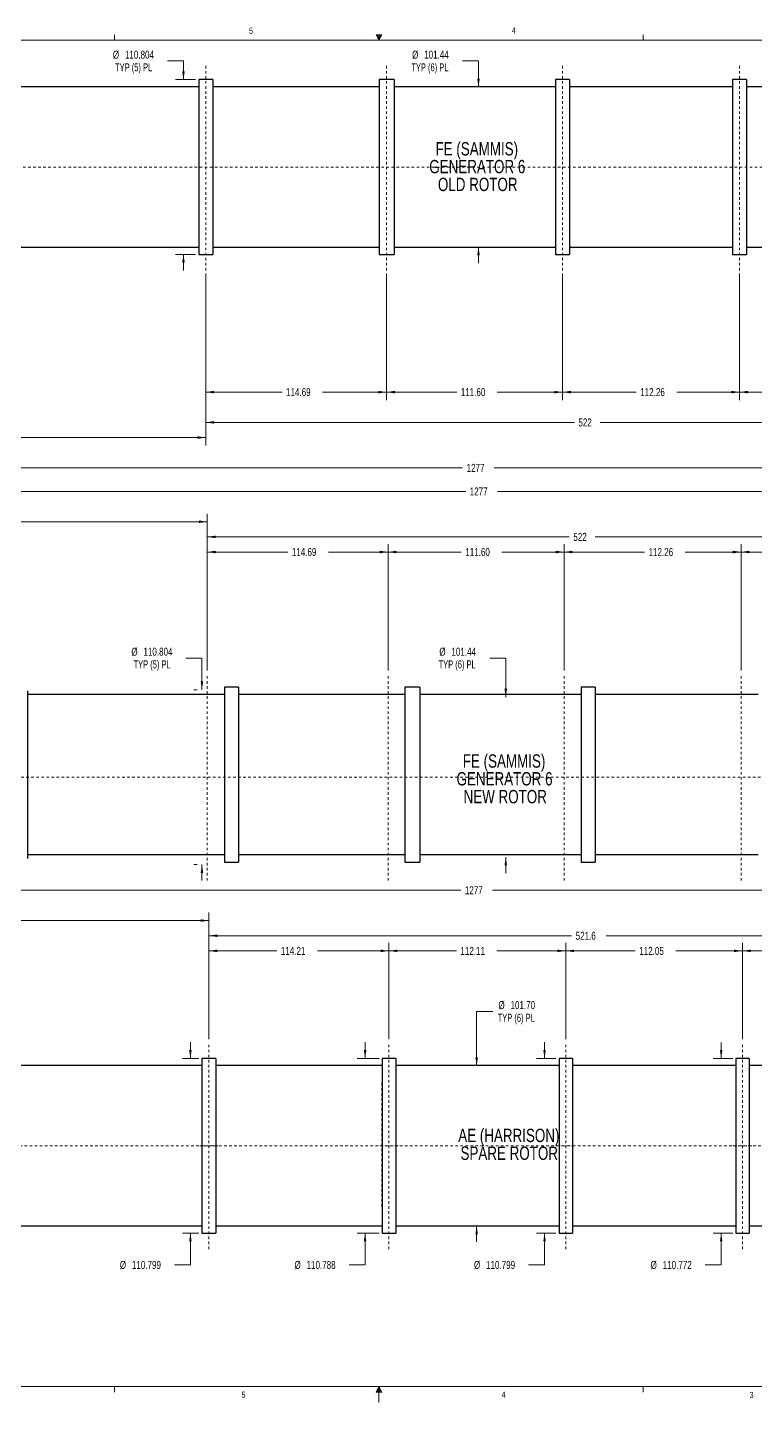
# Model space of a CAD drawing. Header units: millimetres. Extents: x -0.4 to 86.1, y -0.8 to 54.9.
# Drawn here: x 29.3 to 58.2, y 0.4 to 54.9 of the extents above; entities that cross this region are included whole.
import ezdxf

# ---------------------------------------------------------------- set-up
doc = ezdxf.new("R2010")
doc.units = ezdxf.units.MM
doc.linetypes.add('CENTERX2', pattern=[2.032, 1.27, -0.254, 0.254, -0.254])
doc.styles.add('SLDTEXTSTYLE0', font='TXT', dxfattribs={"width": 0.75})
doc.styles.add('SLDTEXTSTYLE6', font='TXT', dxfattribs={"width": 0.7})
doc.dimstyles.new('SLDDIMSTYLE0', dxfattribs={"dimtxt": 0.3175, "dimasz": 0.3302, "dimexe": 0, "dimexo": 0.0625, "dimgap": 0.079375, "dimtad": 0, "dimtih": 1, "dimtoh": 1, "dimlfac": 16, "dimrnd": 1e-09, "dimzin": 12, "dimdsep": 46, "dimtxsty": 'SLDTEXTSTYLE0', "dimsah": 1, "dimcen": 0.09, "dimadec": 0, "dimazin": 3, "dimtfac": 1, "dimtofl": 0, "dimtmove": 0, "dimatfit": 3, "dimfxl": 0, "dimfrac": 2, "dimtolj": 1, "dimtzin": 12, "dimarcsym": 0})
doc.dimstyles.new('SLDDIMSTYLE1', dxfattribs={"dimtxt": 0.3175, "dimasz": 0.3302, "dimexe": 0, "dimexo": 0.0625, "dimgap": 0.079375, "dimtad": 0, "dimtih": 1, "dimtoh": 1, "dimlfac": 16, "dimrnd": 1e-09, "dimzin": 4, "dimdsep": 46, "dimtxsty": 'SLDTEXTSTYLE0', "dimsah": 1, "dimcen": 0.09, "dimadec": 0, "dimazin": 1, "dimtfac": 1, "dimtofl": 0, "dimtmove": 0, "dimatfit": 3, "dimfxl": 0, "dimfrac": 2, "dimtolj": 1, "dimtzin": 12, "dimarcsym": 0})
doc.dimstyles.new('SLDDIMSTYLE2', dxfattribs={"dimtxt": 0.3175, "dimasz": 0.3302, "dimexe": 0, "dimexo": 0.0625, "dimgap": 0.079375, "dimtad": 0, "dimtih": 1, "dimtoh": 1, "dimlfac": 16, "dimrnd": 1e-09, "dimzin": 12, "dimdsep": 46, "dimtxsty": 'SLDTEXTSTYLE0', "dimsah": 1, "dimcen": 0.09, "dimadec": 0, "dimazin": 3, "dimtfac": 1, "dimtmove": 0, "dimatfit": 0, "dimfxl": 0, "dimfrac": 2, "dimtolj": 1, "dimtzin": 12, "dimarcsym": 0})
doc.dimstyles.new('SLDDIMSTYLE3', dxfattribs={"dimtxt": 0.3175, "dimasz": 0.3302, "dimexe": 0, "dimexo": 0.0625, "dimgap": 0.079375, "dimtad": 0, "dimtih": 1, "dimtoh": 1, "dimdec": 1, "dimlfac": 16, "dimrnd": 1e-09, "dimzin": 12, "dimdsep": 46, "dimtxsty": 'SLDTEXTSTYLE0', "dimsah": 1, "dimcen": 0.09, "dimadec": 0, "dimazin": 3, "dimtfac": 1, "dimtdec": 1, "dimtofl": 0, "dimtmove": 0, "dimatfit": 3, "dimfxl": 0, "dimfrac": 2, "dimtolj": 1, "dimtzin": 12, "dimarcsym": 0})
doc.dimstyles.new('SLDDIMSTYLE5', dxfattribs={"dimtxt": 0.3175, "dimasz": 0.3302, "dimexe": 0, "dimexo": 0.0625, "dimgap": 0.079375, "dimtad": 0, "dimtih": 1, "dimtoh": 1, "dimlfac": 16, "dimrnd": 1e-09, "dimzin": 4, "dimdsep": 46, "dimtxsty": 'SLDTEXTSTYLE0', "dimsah": 1, "dimcen": 0.09, "dimadec": 0, "dimazin": 1, "dimtfac": 1, "dimtmove": 0, "dimatfit": 0, "dimfxl": 0, "dimfrac": 2, "dimtolj": 1, "dimtzin": 12, "dimarcsym": 0})
doc.dimstyles.new('SLDDIMSTYLE6', dxfattribs={"dimtxt": 0.3175, "dimasz": 0.3302, "dimexe": 0, "dimexo": 0.0625, "dimgap": 0.079375, "dimtad": 0, "dimtih": 1, "dimtoh": 1, "dimdec": 3, "dimlfac": 16, "dimrnd": 1e-09, "dimzin": 12, "dimdsep": 46, "dimtxsty": 'SLDTEXTSTYLE0', "dimsah": 1, "dimcen": 0.09, "dimadec": 0, "dimazin": 3, "dimtfac": 1, "dimtdec": 3, "dimtmove": 0, "dimatfit": 0, "dimfxl": 0, "dimfrac": 2, "dimtolj": 1, "dimtzin": 12, "dimarcsym": 0})
doc.dimstyles.new('SLDDIMSTYLE8', dxfattribs={"dimtxt": 0.3175, "dimasz": 0.3302, "dimexe": 0, "dimexo": 0.0625, "dimgap": 0.079375, "dimtad": 0, "dimtih": 1, "dimtoh": 1, "dimdec": 0, "dimlfac": 16, "dimrnd": 1e-09, "dimzin": 12, "dimdsep": 46, "dimtxsty": 'SLDTEXTSTYLE0', "dimsah": 1, "dimcen": 0.09, "dimadec": 0, "dimazin": 3, "dimtfac": 1, "dimtdec": 0, "dimtofl": 0, "dimtmove": 0, "dimatfit": 3, "dimfxl": 0, "dimfrac": 2, "dimtolj": 1, "dimtzin": 12, "dimarcsym": 0})

# ---------------------------------------------------------------- blocks, each defined once
blk = doc.blocks.new('_D_1')
at = {"color": 7, "linetype": 'Continuous', "lineweight": 0}
for p, q in [((57.532, 45.135), (57.532, 40.124)), ((68.999, 45.135), (68.999, 40.124)), ((57.532, 40.441), (62.597, 40.441)), ((68.999, 40.441), (64.521, 40.441))]:
    blk.add_line(p, q, dxfattribs=at)
at = {"color": 7, "linetype": 'Continuous', "lineweight": 18}
for centre, start, end in [((63.762, 40.441), 153.4349, 206.5651), ((63.356, 40.441), 333.4349, 26.5651)]:
    blk.add_arc(centre, 1.125, start, end, dxfattribs=at)
for points in [[(57.532, 40.441), (57.862, 40.391), (57.862, 40.492)], [(68.999, 40.441), (68.668, 40.492), (68.668, 40.391)]]:
    blk.add_solid(points, dxfattribs=at)
at = {"color": 7, "linetype": 'Continuous', "lineweight": 18, "char_height": 0.3175, "attachment_point": 1, "style": 'SLDTEXTSTYLE0'}
for s, insert in [('183.47', (62.915, 40.851)), ('REF', (63.255, 40.348))]:
    blk.add_mtext(s, dxfattribs=dict(at, insert=insert))
blk = doc.blocks.new('_D_2')
at = {"color": 7, "linetype": 'Continuous', "lineweight": 0}
for p, q in [((50.515, 45.135), (50.515, 40.124)), ((57.532, 45.135), (57.532, 40.124)), ((50.515, 40.441), (53.437, 40.441)), ((57.532, 40.441), (55.044, 40.441))]:
    blk.add_line(p, q, dxfattribs=at)
at = {"color": 7, "linetype": 'Continuous', "lineweight": 18}
for points in [[(50.515, 40.441), (50.845, 40.391), (50.845, 40.492)], [(57.532, 40.441), (57.201, 40.492), (57.201, 40.391)]]:
    blk.add_solid(points, dxfattribs=at)
at = {"color": 7, "linetype": 'Continuous', "lineweight": 18, "insert": (53.596, 40.599), "char_height": 0.3175, "attachment_point": 1, "style": 'SLDTEXTSTYLE0'}
blk.add_mtext('112.26', dxfattribs=at)
blk = doc.blocks.new('_D_3')
at = {"color": 7, "linetype": 'Continuous', "lineweight": 0}
for p, q in [((43.54, 45.135), (43.54, 40.124)), ((50.515, 45.135), (50.515, 40.124)), ((43.54, 40.441), (46.322, 40.441)), ((50.515, 40.441), (47.929, 40.441))]:
    blk.add_line(p, q, dxfattribs=at)
at = {"color": 7, "linetype": 'Continuous', "lineweight": 18}
for points in [[(43.54, 40.441), (43.87, 40.391), (43.87, 40.492)], [(50.515, 40.441), (50.185, 40.492), (50.185, 40.391)]]:
    blk.add_solid(points, dxfattribs=at)
at = {"color": 7, "linetype": 'Continuous', "lineweight": 18, "insert": (46.481, 40.599), "char_height": 0.3175, "attachment_point": 1, "style": 'SLDTEXTSTYLE0'}
blk.add_mtext('111.60', dxfattribs=at)
blk = doc.blocks.new('_D_4')
at = {"color": 7, "linetype": 'Continuous', "lineweight": 0}
for p, q in [((36.372, 45.135), (36.372, 40.124)), ((43.54, 45.135), (43.54, 40.124)), ((36.372, 40.441), (39.396, 40.441)), ((43.54, 40.441), (41.003, 40.441))]:
    blk.add_line(p, q, dxfattribs=at)
at = {"color": 7, "linetype": 'Continuous', "lineweight": 18}
for points in [[(36.372, 40.441), (36.702, 40.391), (36.702, 40.492)], [(43.54, 40.441), (43.21, 40.492), (43.21, 40.391)]]:
    blk.add_solid(points, dxfattribs=at)
at = {"color": 7, "linetype": 'Continuous', "lineweight": 18, "insert": (39.555, 40.599), "char_height": 0.3175, "attachment_point": 1, "style": 'SLDTEXTSTYLE0'}
blk.add_mtext('114.69', dxfattribs=at)
blk = doc.blocks.new('_D_12')
at = {"color": 7, "linetype": 'Continuous', "lineweight": 0}
for p, q in [((8.217, 47.654), (8.217, 38.324)), ((36.372, 45.135), (36.372, 38.324)), ((8.217, 38.641), (20.55, 38.641)), ((36.372, 38.641), (22.157, 38.641))]:
    blk.add_line(p, q, dxfattribs=at)
at = {"color": 7, "linetype": 'Continuous', "lineweight": 18}
for points in [[(8.217, 38.641), (8.547, 38.591), (8.547, 38.692)], [(36.372, 38.641), (36.042, 38.692), (36.042, 38.591)]]:
    blk.add_solid(points, dxfattribs=at)
at = {"color": 7, "linetype": 'Continuous', "lineweight": 18, "insert": (20.709, 38.799), "char_height": 0.3175, "attachment_point": 1, "style": 'SLDTEXTSTYLE0'}
blk.add_mtext('450.49', dxfattribs=at)
blk = doc.blocks.new('_D_24')
at = {"color": 7, "linetype": 'Continuous', "lineweight": 0}
for p, q in [((34.854, 53.56), (35.489, 53.56)), ((35.489, 53.56), (35.489, 52.822)), ((35.967, 52.822), (35.172, 52.822)), ((35.967, 45.897), (35.172, 45.897)), ((35.489, 45.897), (35.489, 45.262))]:
    blk.add_line(p, q, dxfattribs=at)
at = {"color": 7, "linetype": 'Continuous', "lineweight": 18}
for points in [[(35.489, 52.822), (35.54, 53.152), (35.439, 53.152)], [(35.489, 45.897), (35.439, 45.567), (35.54, 45.567)]]:
    blk.add_solid(points, dxfattribs=at)
at = {"color": 7, "linetype": 'Continuous', "lineweight": 18, "char_height": 0.3175, "attachment_point": 1}
for s, insert, style in [('%%c', (32.692, 53.969), 'SLDTEXTSTYLE0'), ('110.804', (33.171, 53.969), 'SLDTEXTSTYLE0'), ('TYP (5) PL', (32.78, 53.466), 'SLDTEXTSTYLE6')]:
    blk.add_mtext(s, dxfattribs=dict(at, insert=insert, style=style))
blk = doc.blocks.new('_D_25')
at = {"color": 7, "linetype": 'Continuous', "lineweight": 0}
for p, q in [((46.548, 53.56), (47.183, 53.56)), ((47.183, 53.56), (47.183, 52.53)), ((47.183, 46.189), (47.183, 45.554))]:
    blk.add_line(p, q, dxfattribs=at)
at = {"color": 7, "linetype": 'Continuous', "lineweight": 18}
for points in [[(47.183, 52.53), (47.234, 52.86), (47.132, 52.86)], [(47.183, 46.189), (47.132, 45.859), (47.234, 45.859)]]:
    blk.add_solid(points, dxfattribs=at)
at = {"color": 7, "linetype": 'Continuous', "lineweight": 18, "char_height": 0.3175, "attachment_point": 1}
for s, insert, style in [('%%c', (44.552, 53.969), 'SLDTEXTSTYLE0'), ('101.44', (45.031, 53.969), 'SLDTEXTSTYLE0'), ('TYP (6) PL', (44.522, 53.466), 'SLDTEXTSTYLE6')]:
    blk.add_mtext(s, dxfattribs=dict(at, insert=insert, style=style))
blk = doc.blocks.new('_D_30')
at = {"color": 7, "linetype": 'Continuous', "lineweight": 0}
for p, q in [((36.372, 45.135), (36.372, 38.924)), ((68.999, 45.135), (68.999, 38.924)), ((36.372, 39.241), (50.984, 39.241)), ((68.999, 39.241), (52.005, 39.241))]:
    blk.add_line(p, q, dxfattribs=at)
at = {"color": 7, "linetype": 'Continuous', "lineweight": 18}
for points in [[(36.372, 39.241), (36.702, 39.191), (36.702, 39.292)], [(68.999, 39.241), (68.668, 39.292), (68.668, 39.191)]]:
    blk.add_solid(points, dxfattribs=at)
at = {"color": 7, "linetype": 'Continuous', "lineweight": 18, "insert": (51.143, 39.399), "char_height": 0.3175, "attachment_point": 1, "style": 'SLDTEXTSTYLE0'}
blk.add_mtext('522', dxfattribs=at)
blk = doc.blocks.new('_D_32')
at = {"color": 7, "linetype": 'Continuous', "lineweight": 0}
for p, q in [((83.156, 48.201), (83.156, 37.124)), ((3.337, 46.376), (3.337, 37.124)), ((3.337, 37.441), (46.556, 37.441)), ((83.156, 37.441), (47.811, 37.441))]:
    blk.add_line(p, q, dxfattribs=at)
at = {"color": 7, "linetype": 'Continuous', "lineweight": 18}
for points in [[(3.337, 37.441), (3.667, 37.391), (3.667, 37.492)], [(83.156, 37.441), (82.826, 37.492), (82.826, 37.391)]]:
    blk.add_solid(points, dxfattribs=at)
at = {"color": 7, "linetype": 'Continuous', "lineweight": 18, "insert": (46.714, 37.599), "char_height": 0.3175, "attachment_point": 1, "style": 'SLDTEXTSTYLE0'}
blk.add_mtext('1277', dxfattribs=at)
blk = doc.blocks.new('SW_NOTE_0_7')
at = {"color": 0, "linetype": 'Continuous', "lineweight": 0, "attachment_point": 2, "style": 'SLDTEXTSTYLE0'}
for s, insert, char_height in [('FE (SAMMIS)', (1.993, 0.682), 0.52917), ('GENERATOR 6', (2.013, -0.023), 0.52917), ('OLD ROTOR', (2.03, -0.729), 0.5292)]:
    blk.add_mtext(s, dxfattribs=dict(at, insert=insert, char_height=char_height))
blk = doc.blocks.new('_D_40')
at = {"color": 7, "linetype": 'Continuous', "lineweight": 0}
for p, q in [((57.594, 29.413), (57.594, 34.424)), ((69.061, 29.413), (69.061, 34.424)), ((57.594, 34.107), (62.834, 34.107)), ((69.061, 34.107), (64.758, 34.107))]:
    blk.add_line(p, q, dxfattribs=at)
at = {"color": 7, "linetype": 'Continuous', "lineweight": 18}
for centre, start, end in [((63.999, 34.107), 153.4349, 206.5651), ((63.593, 34.107), 333.4349, 26.5651)]:
    blk.add_arc(centre, 1.125, start, end, dxfattribs=at)
for points in [[(57.594, 34.107), (57.924, 34.056), (57.924, 34.158)], [(69.061, 34.107), (68.731, 34.158), (68.731, 34.056)]]:
    blk.add_solid(points, dxfattribs=at)
at = {"color": 7, "linetype": 'Continuous', "lineweight": 18, "char_height": 0.3175, "attachment_point": 1, "style": 'SLDTEXTSTYLE0'}
for s, insert in [('183.47', (63.152, 34.516)), ('REF', (63.492, 34.013))]:
    blk.add_mtext(s, dxfattribs=dict(at, insert=insert))
blk = doc.blocks.new('_D_41')
at = {"color": 7, "linetype": 'Continuous', "lineweight": 0}
for p, q in [((50.578, 29.413), (50.578, 34.424)), ((57.594, 29.413), (57.594, 34.424)), ((50.578, 34.107), (53.767, 34.107)), ((57.594, 34.107), (55.373, 34.107))]:
    blk.add_line(p, q, dxfattribs=at)
at = {"color": 7, "linetype": 'Continuous', "lineweight": 18}
for points in [[(50.578, 34.107), (50.908, 34.056), (50.908, 34.158)], [(57.594, 34.107), (57.264, 34.158), (57.264, 34.056)]]:
    blk.add_solid(points, dxfattribs=at)
at = {"color": 7, "linetype": 'Continuous', "lineweight": 18, "insert": (53.925, 34.265), "char_height": 0.3175, "attachment_point": 1, "style": 'SLDTEXTSTYLE0'}
blk.add_mtext('112.26', dxfattribs=at)
blk = doc.blocks.new('_D_42')
at = {"color": 7, "linetype": 'Continuous', "lineweight": 0}
for p, q in [((43.603, 29.413), (43.603, 34.424)), ((50.578, 29.413), (50.578, 34.424)), ((43.603, 34.107), (46.502, 34.107)), ((50.578, 34.107), (48.109, 34.107))]:
    blk.add_line(p, q, dxfattribs=at)
at = {"color": 7, "linetype": 'Continuous', "lineweight": 18}
for points in [[(43.603, 34.107), (43.933, 34.056), (43.933, 34.158)], [(50.578, 34.107), (50.247, 34.158), (50.247, 34.056)]]:
    blk.add_solid(points, dxfattribs=at)
at = {"color": 7, "linetype": 'Continuous', "lineweight": 18, "insert": (46.661, 34.265), "char_height": 0.3175, "attachment_point": 1, "style": 'SLDTEXTSTYLE0'}
blk.add_mtext('111.60', dxfattribs=at)
blk = doc.blocks.new('_D_43')
at = {"color": 7, "linetype": 'Continuous', "lineweight": 0}
for p, q in [((36.434, 29.413), (36.434, 34.424)), ((43.603, 29.413), (43.603, 34.424)), ((36.434, 34.107), (39.627, 34.107)), ((43.603, 34.107), (41.233, 34.107))]:
    blk.add_line(p, q, dxfattribs=at)
at = {"color": 7, "linetype": 'Continuous', "lineweight": 18}
for points in [[(36.434, 34.107), (36.765, 34.056), (36.765, 34.158)], [(43.603, 34.107), (43.272, 34.158), (43.272, 34.056)]]:
    blk.add_solid(points, dxfattribs=at)
at = {"color": 7, "linetype": 'Continuous', "lineweight": 18, "insert": (39.785, 34.265), "char_height": 0.3175, "attachment_point": 1, "style": 'SLDTEXTSTYLE0'}
blk.add_mtext('114.69', dxfattribs=at)
blk = doc.blocks.new('_D_44')
at = {"color": 7, "linetype": 'Continuous', "lineweight": 0}
for p, q in [((8.279, 26.894), (8.279, 35.624)), ((36.434, 29.413), (36.434, 35.624)), ((8.279, 35.307), (20.554, 35.307)), ((36.434, 35.307), (22.161, 35.307))]:
    blk.add_line(p, q, dxfattribs=at)
at = {"color": 7, "linetype": 'Continuous', "lineweight": 18}
for points in [[(8.279, 35.307), (8.609, 35.256), (8.609, 35.358)], [(36.434, 35.307), (36.104, 35.358), (36.104, 35.256)]]:
    blk.add_solid(points, dxfattribs=at)
at = {"color": 7, "linetype": 'Continuous', "lineweight": 18, "insert": (20.713, 35.465), "char_height": 0.3175, "attachment_point": 1, "style": 'SLDTEXTSTYLE0'}
blk.add_mtext('450.48', dxfattribs=at)
blk = doc.blocks.new('_D_58')
at = {"color": 7, "linetype": 'Continuous', "lineweight": 0}
for p, q in [((35.588, 29.907), (36.223, 29.907)), ((36.223, 29.907), (36.223, 28.651)), ((36.03, 28.651), (35.905, 28.651)), ((36.03, 21.726), (35.905, 21.726)), ((36.223, 21.726), (36.223, 21.091))]:
    blk.add_line(p, q, dxfattribs=at)
at = {"color": 7, "linetype": 'Continuous', "lineweight": 18}
for points in [[(36.223, 28.651), (36.273, 28.981), (36.172, 28.981)], [(36.223, 21.726), (36.172, 21.396), (36.273, 21.396)]]:
    blk.add_solid(points, dxfattribs=at)
at = {"color": 7, "linetype": 'Continuous', "lineweight": 18, "char_height": 0.3175, "attachment_point": 1}
for s, insert, style in [('%%c', (33.425, 30.316), 'SLDTEXTSTYLE0'), ('110.804', (33.904, 30.316), 'SLDTEXTSTYLE0'), ('TYP (5) PL', (33.513, 29.813), 'SLDTEXTSTYLE6')]:
    blk.add_mtext(s, dxfattribs=dict(at, insert=insert, style=style))
blk = doc.blocks.new('_D_59')
at = {"color": 7, "linetype": 'Continuous', "lineweight": 0}
for p, q in [((47.629, 29.907), (48.264, 29.907)), ((48.264, 29.907), (48.264, 28.359)), ((48.264, 22.019), (48.264, 21.384))]:
    blk.add_line(p, q, dxfattribs=at)
at = {"color": 7, "linetype": 'Continuous', "lineweight": 18}
for points in [[(48.264, 28.359), (48.314, 28.689), (48.213, 28.689)], [(48.264, 22.019), (48.213, 21.688), (48.314, 21.688)]]:
    blk.add_solid(points, dxfattribs=at)
at = {"color": 7, "linetype": 'Continuous', "lineweight": 18, "char_height": 0.3175, "attachment_point": 1}
for s, insert, style in [('%%c', (45.632, 30.316), 'SLDTEXTSTYLE0'), ('101.44', (46.111, 30.316), 'SLDTEXTSTYLE0'), ('TYP (6) PL', (45.603, 29.813), 'SLDTEXTSTYLE6')]:
    blk.add_mtext(s, dxfattribs=dict(at, insert=insert, style=style))
blk = doc.blocks.new('_D_62')
at = {"color": 7, "linetype": 'Continuous', "lineweight": 0}
for p, q in [((3.4, 28.172), (3.4, 36.824)), ((3.4, 36.507), (46.678, 36.507)), ((83.218, 36.507), (47.933, 36.507)), ((83.218, 26.347), (83.218, 36.824))]:
    blk.add_line(p, q, dxfattribs=at)
at = {"color": 7, "linetype": 'Continuous', "lineweight": 18}
for points in [[(3.4, 36.507), (3.73, 36.456), (3.73, 36.558)], [(83.218, 36.507), (82.888, 36.558), (82.888, 36.456)]]:
    blk.add_solid(points, dxfattribs=at)
at = {"color": 7, "linetype": 'Continuous', "lineweight": 18, "insert": (46.837, 36.665), "char_height": 0.3175, "attachment_point": 1, "style": 'SLDTEXTSTYLE0'}
blk.add_mtext('1277', dxfattribs=at)
blk = doc.blocks.new('_D_64')
at = {"color": 7, "linetype": 'Continuous', "lineweight": 0}
for p, q in [((36.434, 29.413), (36.434, 35.024)), ((69.061, 29.413), (69.061, 35.024)), ((36.434, 34.707), (50.783, 34.707)), ((69.061, 34.707), (51.804, 34.707))]:
    blk.add_line(p, q, dxfattribs=at)
at = {"color": 7, "linetype": 'Continuous', "lineweight": 18}
for points in [[(36.434, 34.707), (36.765, 34.656), (36.765, 34.758)], [(69.061, 34.707), (68.731, 34.758), (68.731, 34.656)]]:
    blk.add_solid(points, dxfattribs=at)
at = {"color": 7, "linetype": 'Continuous', "lineweight": 18, "insert": (50.942, 34.865), "char_height": 0.3175, "attachment_point": 1, "style": 'SLDTEXTSTYLE0'}
blk.add_mtext('522', dxfattribs=at)
blk = doc.blocks.new('SW_NOTE_0_8')
at = {"color": 0, "linetype": 'Continuous', "lineweight": 0, "attachment_point": 2, "style": 'SLDTEXTSTYLE0'}
for s, insert, char_height in [('FE (SAMMIS)', (1.993, 0.682), 0.52917), ('GENERATOR 6', (2.013, -0.023), 0.52917), ('NEW ROTOR', (2.04, -0.729), 0.5292)]:
    blk.add_mtext(s, dxfattribs=dict(at, insert=insert, char_height=char_height))
blk = doc.blocks.new('SW_NOTE_0_9')
at = {"color": 0, "linetype": 'Continuous', "lineweight": 0, "char_height": 0.52917, "attachment_point": 2, "style": 'SLDTEXTSTYLE0'}
for s, insert in [('AE (HARRISON)', (2.497, 0.682)), ('SPARE ROTOR', (2.514, -0.023))]:
    blk.add_mtext(s, dxfattribs=dict(at, insert=insert))
blk = doc.blocks.new('_D_66')
at = {"color": 7, "linetype": 'Continuous', "lineweight": 0}
for p, q in [((3.45, 13.567), (3.45, 21.024)), ((3.45, 20.706), (46.483, 20.706)), ((83.266, 20.706), (47.738, 20.706)), ((83.266, 11.745), (83.266, 21.024))]:
    blk.add_line(p, q, dxfattribs=at)
at = {"color": 7, "linetype": 'Continuous', "lineweight": 18}
for points in [[(3.45, 20.706), (3.781, 20.656), (3.781, 20.757)], [(83.266, 20.706), (82.936, 20.757), (82.936, 20.656)]]:
    blk.add_solid(points, dxfattribs=at)
at = {"color": 7, "linetype": 'Continuous', "lineweight": 18, "insert": (46.642, 20.864), "char_height": 0.3175, "attachment_point": 1, "style": 'SLDTEXTSTYLE0'}
blk.add_mtext('1277', dxfattribs=at)
blk = doc.blocks.new('_D_78')
at = {"color": 7, "linetype": 'Continuous', "lineweight": 0}
for p, q in [((8.331, 12.297), (8.331, 19.824)), ((36.498, 14.81), (36.498, 19.824)), ((8.331, 19.506), (21.452, 19.506)), ((36.498, 19.506), (23.377, 19.506))]:
    blk.add_line(p, q, dxfattribs=at)
at = {"color": 7, "linetype": 'Continuous', "lineweight": 18}
for centre, start, end in [((22.617, 19.506), 153.4349, 206.5651), ((22.212, 19.506), 333.4349, 26.5651)]:
    blk.add_arc(centre, 1.125, start, end, dxfattribs=at)
for points in [[(8.331, 19.506), (8.661, 19.456), (8.661, 19.557)], [(36.498, 19.506), (36.167, 19.557), (36.167, 19.456)]]:
    blk.add_solid(points, dxfattribs=at)
at = {"color": 7, "linetype": 'Continuous', "lineweight": 18, "char_height": 0.3175, "attachment_point": 1, "style": 'SLDTEXTSTYLE0'}
for s, insert in [('177.44', (21.81, 19.916)), ('450.66', (21.77, 19.413))]:
    blk.add_mtext(s, dxfattribs=dict(at, insert=insert))
blk = doc.blocks.new('_D_79')
at = {"color": 7, "linetype": 'Continuous', "lineweight": 0}
for p, q in [((36.498, 14.81), (36.498, 18.624)), ((43.636, 14.81), (43.636, 18.624)), ((36.498, 18.306), (39.19, 18.306)), ((43.636, 18.306), (40.797, 18.306))]:
    blk.add_line(p, q, dxfattribs=at)
at = {"color": 7, "linetype": 'Continuous', "lineweight": 18}
for points in [[(36.498, 18.306), (36.828, 18.256), (36.828, 18.357)], [(43.636, 18.306), (43.306, 18.357), (43.306, 18.256)]]:
    blk.add_solid(points, dxfattribs=at)
at = {"color": 7, "linetype": 'Continuous', "lineweight": 18, "insert": (39.349, 18.464), "char_height": 0.3175, "attachment_point": 1, "style": 'SLDTEXTSTYLE0'}
blk.add_mtext('114.21', dxfattribs=at)
blk = doc.blocks.new('_D_80')
at = {"color": 7, "linetype": 'Continuous', "lineweight": 0}
for p, q in [((43.636, 14.81), (43.636, 18.624)), ((50.643, 14.81), (50.643, 18.624)), ((43.636, 18.306), (46.307, 18.306)), ((50.643, 18.306), (47.914, 18.306))]:
    blk.add_line(p, q, dxfattribs=at)
at = {"color": 7, "linetype": 'Continuous', "lineweight": 18}
for points in [[(43.636, 18.306), (43.966, 18.256), (43.966, 18.357)], [(50.643, 18.306), (50.312, 18.357), (50.312, 18.256)]]:
    blk.add_solid(points, dxfattribs=at)
at = {"color": 7, "linetype": 'Continuous', "lineweight": 18, "insert": (46.466, 18.464), "char_height": 0.3175, "attachment_point": 1, "style": 'SLDTEXTSTYLE0'}
blk.add_mtext('112.11', dxfattribs=at)
blk = doc.blocks.new('_D_81')
at = {"color": 7, "linetype": 'Continuous', "lineweight": 0}
for p, q in [((50.643, 14.81), (50.643, 18.624)), ((57.646, 14.809), (57.646, 18.624)), ((50.643, 18.306), (53.398, 18.306)), ((57.646, 18.306), (55.004, 18.306))]:
    blk.add_line(p, q, dxfattribs=at)
at = {"color": 7, "linetype": 'Continuous', "lineweight": 18}
for points in [[(50.643, 18.306), (50.973, 18.256), (50.973, 18.357)], [(57.646, 18.306), (57.316, 18.357), (57.316, 18.256)]]:
    blk.add_solid(points, dxfattribs=at)
at = {"color": 7, "linetype": 'Continuous', "lineweight": 18, "insert": (53.556, 18.464), "char_height": 0.3175, "attachment_point": 1, "style": 'SLDTEXTSTYLE0'}
blk.add_mtext('112.05', dxfattribs=at)
blk = doc.blocks.new('_D_82')
at = {"color": 7, "linetype": 'Continuous', "lineweight": 0}
for p, q in [((57.646, 14.809), (57.646, 18.624)), ((69.097, 14.81), (69.097, 18.624)), ((57.646, 18.306), (62.479, 18.306)), ((69.097, 18.306), (64.403, 18.306))]:
    blk.add_line(p, q, dxfattribs=at)
at = {"color": 7, "linetype": 'Continuous', "lineweight": 18}
for centre, start, end in [((63.644, 18.306), 153.4349, 206.5651), ((63.238, 18.306), 333.4349, 26.5651)]:
    blk.add_arc(centre, 1.125, start, end, dxfattribs=at)
for points in [[(57.646, 18.306), (57.976, 18.256), (57.976, 18.357)], [(69.097, 18.306), (68.766, 18.357), (68.766, 18.256)]]:
    blk.add_solid(points, dxfattribs=at)
at = {"color": 7, "linetype": 'Continuous', "lineweight": 18, "char_height": 0.3175, "attachment_point": 1, "style": 'SLDTEXTSTYLE0'}
for s, insert in [('183.21', (62.797, 18.716)), ('REF', (63.137, 18.213))]:
    blk.add_mtext(s, dxfattribs=dict(at, insert=insert))
blk = doc.blocks.new('_D_92')
at = {"color": 7, "linetype": 'Continuous', "lineweight": 0}
for p, q in [((35.765, 14.048), (35.765, 14.683)), ((36.094, 14.048), (35.448, 14.048)), ((36.094, 7.123), (35.448, 7.123)), ((35.765, 5.865), (35.765, 7.123)), ((35.13, 5.865), (35.765, 5.865))]:
    blk.add_line(p, q, dxfattribs=at)
at = {"color": 7, "linetype": 'Continuous', "lineweight": 18}
for points in [[(35.765, 14.048), (35.816, 14.379), (35.714, 14.379)], [(35.765, 7.123), (35.714, 6.793), (35.816, 6.793)]]:
    blk.add_solid(points, dxfattribs=at)
at = {"color": 7, "linetype": 'Continuous', "lineweight": 18, "char_height": 0.3175, "attachment_point": 1, "style": 'SLDTEXTSTYLE0'}
for s, insert in [('%%c', (32.968, 6.023)), ('110.799', (33.447, 6.023))]:
    blk.add_mtext(s, dxfattribs=dict(at, insert=insert))
blk = doc.blocks.new('_D_93')
at = {"color": 7, "linetype": 'Continuous', "lineweight": 0}
for p, q in [((42.688, 14.048), (42.688, 14.683)), ((43.242, 14.048), (42.37, 14.048)), ((43.242, 7.124), (42.37, 7.124)), ((42.688, 5.865), (42.688, 7.124)), ((42.053, 5.865), (42.688, 5.865))]:
    blk.add_line(p, q, dxfattribs=at)
at = {"color": 7, "linetype": 'Continuous', "lineweight": 18}
for points in [[(42.688, 14.048), (42.739, 14.378), (42.637, 14.378)], [(42.688, 7.124), (42.637, 6.794), (42.739, 6.794)]]:
    blk.add_solid(points, dxfattribs=at)
at = {"color": 7, "linetype": 'Continuous', "lineweight": 18, "char_height": 0.3175, "attachment_point": 1, "style": 'SLDTEXTSTYLE0'}
for s, insert in [('%%c', (39.891, 6.023)), ('110.788', (40.37, 6.023))]:
    blk.add_mtext(s, dxfattribs=dict(at, insert=insert))
blk = doc.blocks.new('_D_94')
at = {"color": 7, "linetype": 'Continuous', "lineweight": 0}
for p, q in [((49.801, 14.048), (49.801, 14.683)), ((50.251, 14.048), (49.484, 14.048)), ((50.251, 7.123), (49.484, 7.123)), ((49.801, 5.865), (49.801, 7.123)), ((49.166, 5.865), (49.801, 5.865))]:
    blk.add_line(p, q, dxfattribs=at)
at = {"color": 7, "linetype": 'Continuous', "lineweight": 18}
for points in [[(49.801, 14.048), (49.852, 14.379), (49.751, 14.379)], [(49.801, 7.123), (49.751, 6.793), (49.852, 6.793)]]:
    blk.add_solid(points, dxfattribs=at)
at = {"color": 7, "linetype": 'Continuous', "lineweight": 18, "char_height": 0.3175, "attachment_point": 1, "style": 'SLDTEXTSTYLE0'}
for s, insert in [('%%c', (47.004, 6.023)), ('110.799', (47.483, 6.023))]:
    blk.add_mtext(s, dxfattribs=dict(at, insert=insert))
blk = doc.blocks.new('_D_95')
at = {"color": 7, "linetype": 'Continuous', "lineweight": 0}
for p, q in [((56.803, 14.047), (56.803, 14.682)), ((57.259, 14.047), (56.486, 14.047)), ((57.259, 7.124), (56.486, 7.124)), ((56.803, 5.865), (56.803, 7.124)), ((56.168, 5.865), (56.803, 5.865))]:
    blk.add_line(p, q, dxfattribs=at)
at = {"color": 7, "linetype": 'Continuous', "lineweight": 18}
for points in [[(56.803, 14.047), (56.854, 14.378), (56.752, 14.378)], [(56.803, 7.124), (56.752, 6.794), (56.854, 6.794)]]:
    blk.add_solid(points, dxfattribs=at)
at = {"color": 7, "linetype": 'Continuous', "lineweight": 18, "char_height": 0.3175, "attachment_point": 1, "style": 'SLDTEXTSTYLE0'}
for s, insert in [('%%c', (54.006, 6.023)), ('110.772', (54.485, 6.023))]:
    blk.add_mtext(s, dxfattribs=dict(at, insert=insert))
blk = doc.blocks.new('_D_98')
at = {"color": 7, "linetype": 'Continuous', "lineweight": 0}
for p, q in [((47.746, 15.906), (47.111, 15.906)), ((47.111, 15.906), (47.111, 13.764)), ((47.111, 7.408), (47.111, 6.773))]:
    blk.add_line(p, q, dxfattribs=at)
at = {"color": 7, "linetype": 'Continuous', "lineweight": 18}
for points in [[(47.111, 13.764), (47.162, 14.094), (47.06, 14.094)], [(47.111, 7.408), (47.06, 7.077), (47.162, 7.077)]]:
    blk.add_solid(points, dxfattribs=at)
at = {"color": 7, "linetype": 'Continuous', "lineweight": 18, "char_height": 0.3175, "attachment_point": 1}
for s, insert, style in [('TYP (6) PL', (47.944, 15.813), 'SLDTEXTSTYLE6'), ('%%c', (47.974, 16.316), 'SLDTEXTSTYLE0'), ('101.70', (48.453, 16.316), 'SLDTEXTSTYLE0')]:
    blk.add_mtext(s, dxfattribs=dict(at, insert=insert, style=style))
blk = doc.blocks.new('_D_100')
at = {"color": 7, "linetype": 'Continuous', "lineweight": 0}
for p, q in [((36.498, 14.81), (36.498, 19.224)), ((69.097, 14.81), (69.097, 19.224)), ((36.498, 18.906), (50.876, 18.906)), ((69.097, 18.906), (52.249, 18.906))]:
    blk.add_line(p, q, dxfattribs=at)
at = {"color": 7, "linetype": 'Continuous', "lineweight": 18}
for points in [[(36.498, 18.906), (36.828, 18.856), (36.828, 18.957)], [(69.097, 18.906), (68.766, 18.957), (68.766, 18.856)]]:
    blk.add_solid(points, dxfattribs=at)
at = {"color": 7, "linetype": 'Continuous', "lineweight": 18, "insert": (51.035, 19.064), "char_height": 0.3175, "attachment_point": 1, "style": 'SLDTEXTSTYLE0'}
blk.add_mtext('521.6', dxfattribs=at)

msp = doc.modelspace()

# ---------------------------------------------------------------- linework, layer by layer
at = {"color": 7, "linetype": 'Continuous', "lineweight": 18}
for p, q in [((32.760615, 54.382926), (32.760615, 54.598316)), ((43.131498, 54.6004), (43.35017, 54.6004)), ((43.238115, 54.382926), (43.131498, 54.6004)), ((43.238115, 54.382926), (43.152239, 54.6004)), ((43.238115, 54.382926), (43.201722, 54.6004)), ((43.238115, 54.382926), (43.270998, 54.6004)), ((43.238115, 54.382926), (43.296729, 54.6004)), ((43.238115, 54.382926), (43.35017, 54.6004)), ((53.715615, 54.382926), (53.715615, 54.598316)), ((1.328115, 54.382926), (85.148115, 54.382926)), ((85.148115, 1.042926), (1.328115, 1.042926)), ((32.760615, 1.042926), (32.760615, 0.827536)), ((43.238115, 1.042926), (43.131498, 0.825452)), ((43.131498, 0.825452), (43.35017, 0.825452)), ((43.238115, 1.042926), (43.152239, 0.825452)), ((43.238115, 1.042926), (43.201722, 0.825452)), ((43.238115, 1.042926), (43.238115, 0.413779)), ((43.238115, 1.042926), (43.35017, 0.825452)), ((43.238115, 1.042926), (43.296729, 0.825452)), ((43.238115, 1.042926), (43.270998, 0.825452)), ((53.715615, 1.042926), (53.715615, 0.827536))]:
    msp.add_line(p, q, dxfattribs=at)
at = {"color": 7, "linetype": 'CENTERX2', "lineweight": 18, "ltscale": 0.0625}
for p, q in [((36.372116, 45.261999), (36.372116, 53.457253)), ((43.540187, 45.261999), (43.540187, 53.457253)), ((50.515209, 45.261999), (50.515209, 53.457253)), ((57.531657, 45.261999), (57.531657, 53.457253)), ((83.833986, 49.359626), (2.85014, 49.359626)), ((36.434452, 21.091012), (36.434452, 29.286267)), ((43.602523, 21.091012), (43.602523, 29.286267)), ((50.577529, 21.091012), (50.577529, 29.286267)), ((57.593962, 21.091012), (57.593962, 29.286267)), ((84.759973, 25.188639), (3.537586, 25.188639)), ((36.49766, 6.488395), (36.49766, 14.683324)), ((43.635898, 6.488721), (43.635898, 14.682999)), ((50.642571, 6.488403), (50.642571, 14.683316)), ((57.645843, 6.489237), (57.645843, 14.682483)), ((43.358192, 8.168267), (43.358192, 13.163623)), ((27.794692, 10.58586), (36.85611, 10.58586)), ((44.003511, 10.58586), (36.139211, 10.58586)), ((43.268284, 10.58586), (51.013109, 10.58586)), ((58.02116, 10.58586), (50.272033, 10.58586)), ((57.270526, 10.58586), (69.468972, 10.58586))]:
    msp.add_line(p, q, dxfattribs=at)
at = {"color": 7, "linetype": 'Continuous', "lineweight": 25}
for p, q in [((36.094319, 52.529763), (28.287281, 52.529763)), ((36.649913, 52.822254), (36.094319, 52.822254)), ((36.094319, 52.822254), (36.094319, 45.896999)), ((36.649913, 52.822254), (36.649913, 45.896999)), ((43.24507, 52.529763), (36.649913, 52.529763)), ((43.835303, 52.822254), (43.24507, 52.822254)), ((43.24507, 52.822254), (43.24507, 45.896999)), ((43.835303, 52.822254), (43.835303, 45.896999)), ((50.236611, 52.529763), (43.835303, 52.529763)), ((50.793808, 52.822254), (50.236611, 52.822254)), ((50.236611, 52.822254), (50.236611, 45.896999)), ((50.793808, 52.822254), (50.793808, 45.896999)), ((57.25325, 52.529763), (50.793808, 52.529763)), ((57.810065, 52.822254), (57.25325, 52.822254)), ((57.25325, 52.822254), (57.25325, 45.896999)), ((57.810065, 52.822254), (57.810065, 45.896999)), ((68.705013, 52.529763), (57.810065, 52.529763)), ((28.287281, 46.189489), (36.094319, 46.189489)), ((36.094319, 45.896999), (36.649913, 45.896999)), ((36.649913, 46.189489), (43.24507, 46.189489)), ((43.24507, 45.896999), (43.835303, 45.896999)), ((43.835303, 46.189489), (50.236611, 46.189489)), ((50.236611, 45.896999), (50.793808, 45.896999)), ((50.793808, 46.189489), (57.25325, 46.189489)), ((57.25325, 45.896999), (57.810065, 45.896999)), ((57.810065, 46.189489), (68.705013, 46.189489)), ((29.307903, 28.605913), (29.307903, 21.971454)), ((37.114879, 28.458821), (29.307903, 28.458821)), ((37.670472, 28.751311), (37.114879, 28.751311)), ((37.114879, 28.751311), (37.114879, 21.826056)), ((37.670472, 28.751311), (37.670472, 21.826056)), ((44.26563, 28.458821), (37.670472, 28.458821)), ((44.855863, 28.751311), (44.26563, 28.751311)), ((44.26563, 28.751311), (44.26563, 21.826056)), ((44.855863, 28.751311), (44.855863, 21.826056)), ((51.257155, 28.458821), (44.855863, 28.458821)), ((51.814351, 28.751311), (51.257155, 28.751311)), ((51.257155, 28.751311), (51.257155, 21.826056)), ((51.814351, 28.751311), (51.814351, 21.826056)), ((58.273778, 28.458821), (51.814351, 28.458821)), ((29.307903, 22.118546), (37.114879, 22.118546)), ((37.114879, 21.826056), (37.670472, 21.826056)), ((37.670472, 22.118546), (44.26563, 22.118546)), ((44.26563, 21.826056), (44.855863, 21.826056)), ((44.855863, 22.118546), (51.257155, 22.118546)), ((51.257155, 21.826056), (51.814351, 21.826056)), ((51.814351, 22.118546), (58.273778, 22.118546)), ((36.22111, 13.764043), (28.429692, 13.764043)), ((36.774211, 14.048324), (36.22111, 14.048324)), ((36.22111, 14.048324), (36.22111, 7.123395)), ((36.774211, 14.048324), (36.774211, 7.123395)), ((43.368511, 13.764043), (36.774211, 13.764043)), ((43.903284, 14.047999), (43.368511, 14.047999)), ((43.368511, 14.047999), (43.368511, 7.123721)), ((43.903284, 14.047999), (43.903284, 7.123721)), ((50.37811, 13.764043), (43.903284, 13.764043)), ((50.907032, 14.048316), (50.37811, 14.048316)), ((50.37811, 14.048316), (50.37811, 7.123403)), ((50.907032, 14.048316), (50.907032, 7.123403)), ((57.386159, 13.764043), (50.907032, 13.764043)), ((57.905527, 14.047483), (57.386159, 14.047483)), ((57.386159, 14.047483), (57.386159, 7.124237)), ((57.905527, 14.047483), (57.905527, 7.124237)), ((68.833973, 13.764043), (57.905527, 13.764043)), ((28.429692, 7.407677), (36.22111, 7.407677)), ((36.22111, 7.123395), (36.774211, 7.123395)), ((36.774211, 7.407677), (43.368511, 7.407677)), ((43.368511, 7.123721), (43.903284, 7.123721)), ((43.903284, 7.407677), (50.37811, 7.407677)), ((50.37811, 7.123403), (50.907032, 7.123403)), ((50.907032, 7.407677), (57.386159, 7.407677)), ((57.386159, 7.124237), (57.905527, 7.124237)), ((57.905527, 7.407677), (68.833973, 7.407677))]:
    msp.add_line(p, q, dxfattribs=at)

# ---------------------------------------------------------------- block references
at = {"color": 7, "linetype": 'Continuous', "lineweight": 0}
for name, p in [('SW_NOTE_0_7', (45.12332, 49.663491)), ('SW_NOTE_0_8', (46.203854, 25.41048)), ('SW_NOTE_0_9', (45.88903, 10.578177))]:
    msp.add_blockref(name, p, dxfattribs=at)

# ---------------------------------------------------------------- texts
at = {"color": 7, "linetype": 'Continuous', "lineweight": 0, "char_height": 0.238125, "attachment_point": 1, "style": 'SLDTEXTSTYLE0'}
for s, insert in [('5', (38.086647, 54.874613)), ('4', (48.501773, 54.886197)), ('5', (37.789995, 0.83902)), ('4', (48.098725, 0.838972)), ('3', (57.93011, 0.83382))]:
    msp.add_mtext(s, dxfattribs=dict(at, insert=insert))

# ---------------------------------------------------------------- dimensions: what is measured, and where the dimension line sits
at = {"color": 7, "linetype": 'Continuous', "lineweight": 18}
for base, p1, p2, text, dimstyle, picture, middle in [((35.489487, 52.822253), (36.094319, 45.896999), (36.094319, 52.822253), '%%c<>\\PTYP (5) PL', 'SLDDIMSTYLE6', '_D_24', (35.489487, 53.560052)), ((47.18315, 52.529764), (50.236611, 46.189489), (50.236611, 52.529764), '%%c<>\\PTYP (6) PL', 'SLDDIMSTYLE2', '_D_25', (47.18315, 53.560052)), ((36.22262, 28.651267), (36.156656, 21.726012), (36.156656, 28.651267), '%%c<>\\PTYP (5) PL', 'SLDDIMSTYLE6', '_D_58', (36.22262, 29.90686)), ((48.263685, 28.358777), (50.298931, 22.018502), (50.298931, 28.358777), '%%c<>\\PTYP (6) PL', 'SLDDIMSTYLE2', '_D_59', (48.263685, 29.90686)), ((47.110753, 13.764043), (43.903284, 7.407677), (43.903284, 13.764043), '%%c<>\\PTYP (6) PL', 'SLDDIMSTYLE5', '_D_98', (47.110753, 15.906484)), ((35.765152, 7.123395), (36.22111, 14.048324), (36.22111, 7.123395), '%%c<>', 'SLDDIMSTYLE6', '_D_92', (35.765152, 5.865236)), ((42.687991, 14.047999), (43.368511, 7.123721), (43.368511, 14.047999), '%%c<>', 'SLDDIMSTYLE6', '_D_93', (42.687991, 5.865236)), ((49.801439, 7.123403), (50.378109, 14.048316), (50.378109, 7.123403), '%%c<>', 'SLDDIMSTYLE6', '_D_94', (49.801439, 5.865236)), ((56.803045, 7.124237), (57.38616, 14.047483), (57.38616, 7.124237), '%%c<>', 'SLDDIMSTYLE6', '_D_95', (56.803045, 5.865236))]:
    dim = msp.add_linear_dim(base=base, p1=p1, p2=p2, angle=90, text=text, dimstyle=dimstyle, dxfattribs=at)
    dim.commit()
    dim.dimension.update_dxf_attribs({"geometry": picture, "text_midpoint": middle, "dimtype": 160})
for base, p1, p2, picture, middle in [((83.155781, 37.441406), (3.33694, 46.503174), (83.155781, 48.328068), '_D_32', (47.18315, 37.441406)), ((3.39953, 36.50686), (83.217831, 26.220294), (3.39953, 28.045092), '_D_62', (47.305461, 36.50686))]:
    dim = msp.add_linear_dim(base=base, p1=p1, p2=p2, angle=0, dimstyle='SLDDIMSTYLE8', dxfattribs=at)
    dim.commit()
    dim.dimension.update_dxf_attribs({"geometry": picture, "text_midpoint": middle, "dimtype": 160})
for base, p1, p2, dimstyle, picture, middle in [((36.372116, 38.641406), (8.216676, 47.780877), (36.372116, 45.261999), 'SLDDIMSTYLE0', '_D_12', (21.353463, 38.641406)), ((36.372116, 40.441406), (43.540187, 45.261999), (36.372116, 45.261999), 'SLDDIMSTYLE0', '_D_4', (40.199667, 40.441406)), ((36.372116, 39.241406), (68.998694, 45.261999), (36.372116, 45.261999), 'SLDDIMSTYLE3', '_D_30', (51.494887, 39.241406)), ((43.540187, 40.441406), (50.515209, 45.261999), (43.540187, 45.261999), 'SLDDIMSTYLE1', '_D_3', (47.125289, 40.441406)), ((50.515209, 40.441406), (57.531657, 45.261999), (50.515209, 45.261999), 'SLDDIMSTYLE0', '_D_2', (54.240625, 40.441406)), ((8.279267, 35.30686), (36.434452, 29.286267), (8.279267, 26.767388), 'SLDDIMSTYLE0', '_D_44', (21.357842, 35.30686)), ((69.060974, 34.70686), (36.434452, 29.286267), (69.060974, 29.286267), 'SLDDIMSTYLE3', '_D_64', (51.293777, 34.70686)), ((36.434452, 34.10686), (43.602523, 29.286267), (36.434452, 29.286267), 'SLDDIMSTYLE0', '_D_43', (40.429989, 34.10686)), ((43.602523, 34.10686), (50.577529, 29.286267), (43.602523, 29.286267), 'SLDDIMSTYLE1', '_D_42', (47.305461, 34.10686)), ((50.577529, 34.10686), (57.593962, 29.286267), (50.577529, 29.286267), 'SLDDIMSTYLE0', '_D_41', (54.570027, 34.10686)), ((83.265902, 20.706484), (3.450482, 13.439732), (83.265902, 11.617514), 'SLDDIMSTYLE8', '_D_66', (47.110753, 20.706484)), ((69.096528, 18.906484), (36.49766, 14.683324), (69.096528, 14.682531), 'SLDDIMSTYLE3', '_D_100', (51.562725, 18.906484)), ((43.635898, 18.306484), (36.49766, 14.683324), (43.635898, 14.682999), 'SLDDIMSTYLE0', '_D_79', (39.993584, 18.306484)), ((50.642571, 18.306484), (43.635898, 14.682999), (50.642571, 14.683316), 'SLDDIMSTYLE0', '_D_80', (47.110753, 18.306484)), ((57.645843, 18.306484), (50.642571, 14.683316), (57.645843, 14.682483), 'SLDDIMSTYLE0', '_D_81', (54.200946, 18.306484))]:
    dim = msp.add_linear_dim(base=base, p1=p1, p2=p2, dimstyle=dimstyle, dxfattribs=at)
    dim.commit()
    dim.dimension.update_dxf_attribs({"geometry": picture, "text_midpoint": middle, "dimtype": 160})
for base, p1, p2, text, picture, middle in [((57.531657, 40.441406), (68.998694, 45.261999), (57.531657, 45.261999), '(<>\\PREF)', '_D_1', (63.559366, 40.441406)), ((57.593962, 34.10686), (69.060974, 29.286267), (57.593962, 29.286267), '(<>\\PREF)', '_D_40', (63.796207, 34.10686)), ((36.49766, 19.506484), (8.331267, 12.169828), (36.49766, 14.683324), '(177.44\\P<>)', '_D_78', (22.414464, 19.506484)), ((69.096528, 18.306484), (57.645843, 14.682483), (69.096528, 14.682531), '(<>\\PREF)', '_D_82', (63.441226, 18.306484))]:
    dim = msp.add_linear_dim(base=base, p1=p1, p2=p2, text=text, dimstyle='SLDDIMSTYLE0', dxfattribs=at)
    dim.commit()
    dim.dimension.update_dxf_attribs({"geometry": picture, "text_midpoint": middle, "dimtype": 160})

doc.saveas('drawing.dxf')
